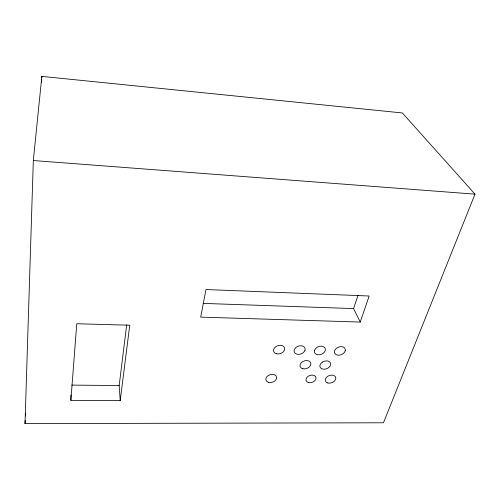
<?xml version="1.0" encoding="UTF-8"?>
<svg xmlns="http://www.w3.org/2000/svg" width="500" height="500" viewBox="0 0 500 500"><rect width="100%" height="100%" fill="white"/><g stroke="black" fill="none" stroke-linecap="round" stroke-linejoin="round"><path stroke-width="0.75" d="M70.869 400.356L76.769 323.744L129.756 325.219L120.213 400.581L70.869 400.356L70.906 395.012M25 423.612L33.325 160.538L41.85 76.388L402.362 112.956L475 194.15L383.481 422.781L25 423.612L25.231 420.538M41.625 82.587L41.737 79.488M41.794 77.938L41.85 76.388M25.569 415.919L25.744 413.606M120.213 400.581L119.175 385.544L126.694 324.775M360.256 322.062L369.144 296.006L205.987 289.538L200.706 317.125L360.256 322.062L353.575 308.587L357.987 295.406M71.75 385.106L119.175 385.544M203.094 303.394L353.575 308.587M33.325 160.538L475 194.15M314.538 350.4L314.375 351.519A5.675 4.069 -20.7 0 0 318.538 354.794A5.675 4.069 -20.7 0 0 324.669 351.731L325.2 350.625A5.675 4.069 -20.7 0 0 321.213 346.194A5.675 4.069 -20.7 0 0 314.538 350.4M345.281 350.4L344.938 351.512A5.644 4.006 -21.8 0 1 339.281 355.156L337.906 355.156A5.644 4.006 -21.8 0 1 334.637 350.719A5.644 4.006 -21.8 0 1 340.944 346.65A5.644 4.006 -21.8 0 1 345.281 350.4M305.019 350.194L304.5 351.312A5.7 4.131 -19.4 0 1 295.163 353.294A5.7 4.131 -19.4 0 1 298.506 346.087A5.7 4.131 -19.4 0 1 305.019 350.194M322.531 362.056L321.419 362.912A5.575 3.931 -20.5 0 0 320.1 367.081L320.656 367.956A5.575 3.931 -20.5 0 0 328.062 368.056A5.575 3.931 -20.5 0 0 329.931 362.169A5.575 3.931 -20.5 0 0 322.531 362.056M268.762 382.388A5.575 3.962 -17 0 0 276.694 377.438A5.575 3.962 -17 0 0 268.288 375.456A5.575 3.962 -17 0 0 268.762 382.388M276.506 353.8A5.731 4.188 -18.1 0 0 284.694 348.631A5.731 4.188 -18.1 0 0 276.081 346.45A5.731 4.188 -18.1 0 0 276.506 353.8M302.8 368.756A5.606 3.987 -19.4 0 0 310.869 363.744A5.606 3.987 -19.4 0 0 302.587 361.688A5.606 3.987 -19.4 0 0 302.8 368.756M308.575 382.594A5.2 3.638 -19.3 0 0 316.069 377.981A5.2 3.638 -19.3 0 0 308.412 376.138A5.2 3.638 -19.3 0 0 308.575 382.594M327.887 383.019A5.481 3.8 -20.4 0 0 335.838 378.169A5.481 3.8 -20.4 0 0 327.863 376.225A5.481 3.8 -20.4 0 0 327.887 383.019"/></g></svg>
